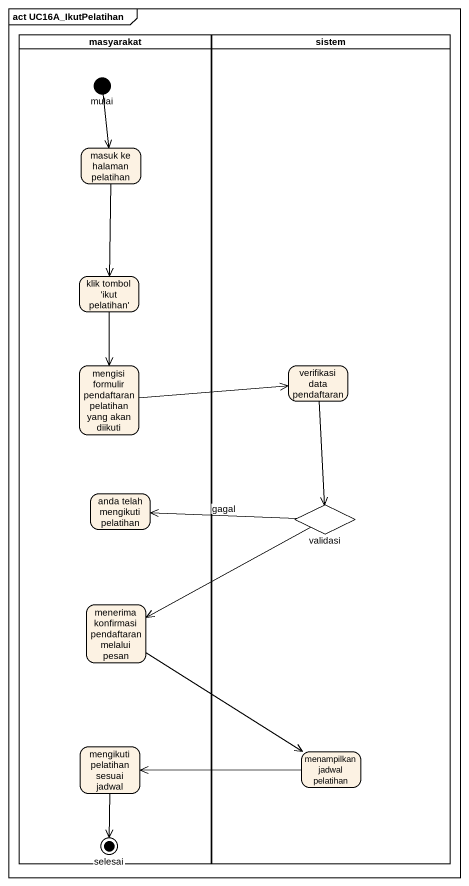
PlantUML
@startuml
mainframe act UC16A_IkutPelatihan
hide empty description
state masyarakat <<partition>> {
  state mulai <<start>>
  state "masuk ke halaman pelatihan" as masuk_ke_halaman_pelatihan
  state "klik tombol 'ikut pelatihan'" as klik_tombol_ikut_pelatihan
  state "mengisi formulir pendaftaran pelatihan yang akan diikuti" as mengisi_formulir
  state "anda telah mengikuti pelatihan" as anda_telah_mengikuti
  state "menerima konfirmasi pendaftaran melalui pesan" as menerima_konfirmasi
  state "mengikuti pelatihan sesuai jadwal" as mengikuti_pelatihan_sesuai
  state selesai <<end>>
}
state sistem <<partition>> {
  state "verifikasi data pendaftaran" as verifikasi_data_pendaftaran
  state validasi <<choice>>
  state "menampilkan jadwal pelatihan" as menampilkan_jadwal_pelatihan
}
mulai --> masuk_ke_halaman_pelatihan
masuk_ke_halaman_pelatihan --> klik_tombol_ikut_pelatihan
klik_tombol_ikut_pelatihan --> mengisi_formulir
mengisi_formulir -right-> verifikasi_data_pendaftaran
verifikasi_data_pendaftaran --> validasi
validasi -left-> anda_telah_mengikuti : gagal
validasi -left-> menerima_konfirmasi
menerima_konfirmasi --> menampilkan_jadwal_pelatihan
mengikuti_pelatihan_sesuai --> selesai
menampilkan_jadwal_pelatihan -left-> mengikuti_pelatihan_sesuai
@enduml
